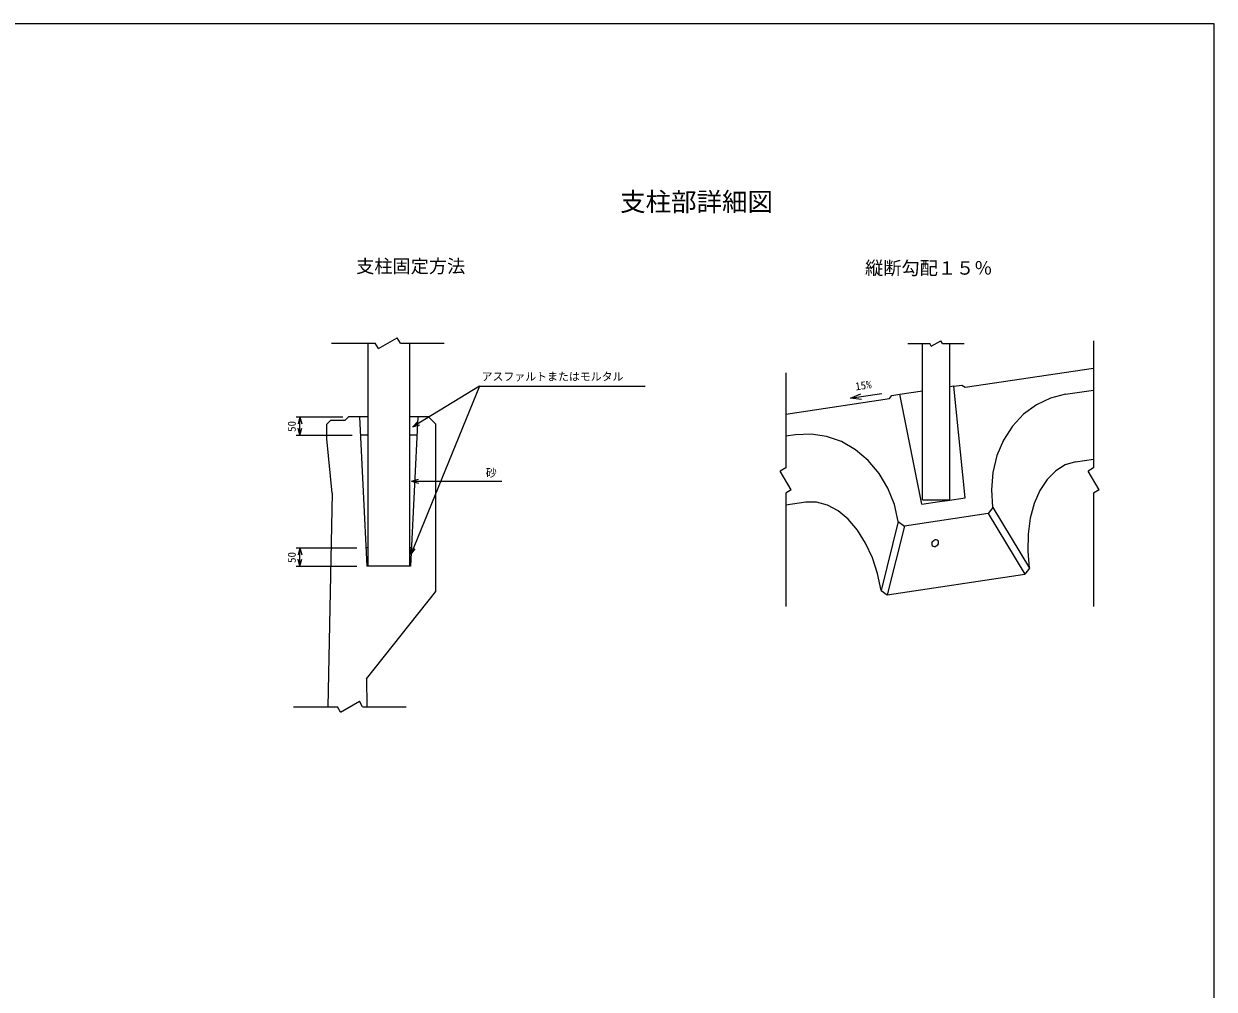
# Model space of a CAD drawing. Units: millimetres, scale not verified. Extents: x -414 to 386, y -556 to 556.
# Drawn here: x 58.3 to 385.5, y -271.7 to -6.5 of the extents above; entities that cross this region are included whole.
import ezdxf
from ezdxf.enums import TextEntityAlignment as Align

# ---------------------------------------------------------------- set-up
doc = ezdxf.new("R2010")
doc.units = ezdxf.units.MM
doc.header["$LTSCALE"] = 2
doc.layers.add('0-0_0', color=2, linetype='Continuous', lineweight=18)
doc.styles.add('ＭＳ ゴシック', font='')
doc.styles.get('ＭＳ ゴシック').set_extended_font_data('MS Gothic')

msp = doc.modelspace()

# ---------------------------------------------------------------- linework, layer by layer
at = {"layer": '0-0_0', "color": 7}
for p, q in [((142.914, -94.2), (154.931, -94.2)), ((152.881, -94.2), (152.881, -155.456)), ((155.797, -95.7), (154.931, -94.2)), ((155.797, -95.7), (160.993, -92.7)), ((161.859, -94.2), (160.993, -92.7)), ((161.859, -94.2), (173.877, -94.2)), ((164.311, -94.2), (164.311, -155.456)), ((145.38, -195.604), (150.577, -192.604)), ((151.443, -194.104), (150.577, -192.604)), ((132.497, -194.104), (144.514, -194.104)), ((145.38, -195.604), (144.514, -194.104)), ((151.443, -194.104), (163.46, -194.104))]:
    msp.add_line(p, q, dxfattribs=at)
at = {"layer": '0-0_0'}
for p, q in [((301.327, -94.307), (307.336, -94.307)), ((305.318, -137.25), (305.318, -94.307)), ((307.769, -95.057), (307.336, -94.307)), ((307.769, -95.057), (310.367, -93.557)), ((310.8, -94.307), (310.367, -93.557)), ((310.8, -94.307), (316.808, -94.307)), ((312.818, -137.25), (312.818, -94.307)), ((352.364, -93.539), (352.364, -128.467)), ((317.051, -106.336), (352.364, -101.039)), ((267.758, -102.405), (267.758, -128.467)), ((299.138, -108.264), (305.318, -107.337)), ((313.972, -106.039), (312.818, -106.212)), ((313.972, -106.039), (316.198, -105.706)), ((317.051, -136.672), (313.972, -106.039)), ((316.198, -105.706), (317.051, -106.336)), ((344.642, -108.264), (352.364, -107.106)), ((267.758, -113.73), (296.283, -109.451)), ((305.183, -138.452), (299.138, -108.264)), ((147.596, -114.456), (146.596, -115.456)), ((152.881, -114.456), (147.596, -114.456)), ((150.596, -114.456), (152.596, -155.456)), ((169.596, -114.456), (164.311, -114.456)), ((166.596, -114.456), (164.596, -155.456)), ((169.596, -114.456), (170.596, -115.456)), ((142.596, -115.456), (141.596, -116.456)), ((146.596, -115.456), (142.596, -115.456)), ((170.596, -115.456), (171.596, -116.456)), ((171.596, -123.456), (171.596, -116.456)), ((152.881, -119.456), (150.84, -119.456)), ((166.352, -119.456), (164.311, -119.456)), ((270.472, -119.39), (267.758, -119.797)), ((171.596, -162.456), (171.596, -123.456)), ((347.423, -126.807), (352.364, -126.066)), ((267.758, -128.467), (266.258, -129.333)), ((269.258, -134.53), (266.258, -129.333)), ((352.364, -128.467), (350.864, -129.333)), ((353.864, -134.53), (350.864, -129.333)), ((143.096, -135.456), (141.923, -194.104)), ((269.258, -134.53), (267.758, -135.396)), ((267.758, -135.396), (267.758, -166.574)), ((305.318, -137.25), (312.818, -137.25)), ((310.004, -137.729), (312.229, -137.395)), ((312.229, -137.395), (317.051, -136.672)), ((353.864, -134.53), (352.364, -135.396)), ((352.364, -135.396), (352.364, -166.574)), ((273.253, -137.932), (267.758, -138.757)), ((305.183, -138.452), (310.004, -137.729)), ((324.653, -139.323), (323.392, -141.029)), ((324.653, -139.323), (334.74, -156.011)), ((298.693, -143.217), (293.947, -162.131)), ((298.693, -143.217), (300.399, -144.478)), ((323.392, -141.029), (300.399, -144.478)), ((323.392, -141.029), (333.479, -157.717)), ((152.881, -150.456), (152.352, -150.456)), ((164.84, -150.456), (164.311, -150.456)), ((308.141, -148.679), (308.533, -148.368)), ((309.134, -149.933), (309.526, -149.623)), ((164.596, -155.456), (152.596, -155.456)), ((334.74, -156.011), (333.479, -157.717)), ((152.492, -186.456), (171.596, -162.456)), ((293.947, -162.131), (295.652, -163.391)), ((152.492, -186.456), (152.624, -193.916))]:
    msp.add_line(p, q, dxfattribs=at)
at = {"layer": '0-0_0', "color": 4}
for p, q in [((183.583, -105.994), (164.67, -152.315)), ((183.583, -105.994), (165.272, -117.167)), ((183.583, -105.994), (229.163, -105.994)), ((285.532, -109.349), (288.498, -108.904)), ((288.498, -108.904), (294.192, -108.05)), ((133.238, -114.456), (146.064, -114.456)), ((134.238, -114.456), (133.72, -116.387)), ((134.238, -119.456), (134.238, -114.456)), ((134.238, -114.456), (134.756, -116.387)), ((134.238, -119.456), (133.72, -117.524)), ((134.238, -119.456), (134.756, -117.524)), ((165.272, -117.167), (166.651, -115.719)), ((165.272, -117.167), (167.19, -116.603)), ((133.238, -119.456), (148.603, -119.456)), ((164.928, -132.12), (166.86, -131.602)), ((164.928, -132.12), (166.86, -132.638)), ((164.928, -132.12), (189.701, -132.12)), ((133.238, -150.456), (149.872, -150.456)), ((134.238, -150.456), (133.72, -152.387)), ((134.238, -155.456), (134.238, -150.456)), ((134.238, -150.456), (134.756, -152.387)), ((164.67, -152.315), (164.921, -150.331)), ((134.238, -155.456), (133.72, -153.524)), ((134.238, -155.456), (134.756, -153.524)), ((164.67, -152.315), (165.88, -150.722)), ((133.238, -155.456), (149.872, -155.456))]:
    msp.add_line(p, q, dxfattribs=at)
at = {"layer": '0-0_0', "color": 7}
msp.add_lwpolyline([(-414.48, -6.468), (-414.48, -556.468), (385.52, -556.468), (385.52, -6.468)], close=True, dxfattribs=at)
at = {"layer": '0-0_0', "color": 4}
msp.add_lwpolyline([(288.618, -109.699), (285.532, -109.349), (288.379, -108.109)], dxfattribs=at)
at = {"layer": '0-0_0'}
for points in [[(296.283, -109.451), (296.913, -108.598), (299.138, -108.264)], [(344.642, -108.264), (340.517, -109.305), (336.642, -111.147), (333.135, -113.737), (330.101, -116.993), (327.633, -120.819), (325.806, -125.097), (324.676, -129.698), (324.276, -134.481), (324.62, -139.302)], [(143.096, -135.456), (141.596, -120.456), (141.596, -116.456)], [(298.693, -143.217), (297.612, -138.507), (295.832, -134.049), (293.406, -129.98), (290.408, -126.423), (286.929, -123.486), (283.076, -121.259), (278.964, -119.808), (274.72, -119.179), (270.472, -119.39)], [(347.423, -126.807), (344.585, -127.644), (341.954, -129.268), (339.61, -131.627), (337.625, -134.652), (336.058, -138.25), (334.957, -142.312), (334.355, -146.714), (334.272, -151.323), (334.709, -155.998)], [(293.947, -162.131), (292.997, -157.532), (291.57, -153.149), (289.708, -149.115), (287.468, -145.553), (284.917, -142.57), (282.134, -140.258), (279.202, -138.687), (276.212, -137.903), (273.253, -137.932)], [(300.399, -144.478), (295.652, -163.391), (333.479, -157.717)]]:
    msp.add_lwpolyline(points, dxfattribs=at)
for centre, start, end in [((308.677, -149.275), 131.98279, 304.71321), ((308.99, -149.027), 311.98279, 124.71321)]:
    msp.add_arc(centre, 0.802, start, end, dxfattribs=at)

# ---------------------------------------------------------------- texts
at = {"layer": '0-0_0', "color": 7, "style": 'ＭＳ ゴシック'}
for s, height, p in [('支柱部詳細図', 5.132, (222.247, -59.476)), ('支柱固定方法', 3.666, (149.672, -75.985)), ('縦断勾配１５％', 3.666, (289.56, -76.498)), ('アスファルトまたはモルタル', 2.199, (184.163, -105.156)), ('砂', 2.199, (185.297, -131.593))]:
    msp.add_text(s, height=height, dxfattribs=at).set_placement(p, align=Align.BOTTOM_LEFT)
for s, rotation, p in [('15%', 8.531, (287.121, -107.87)), ('50', 90, (133.738, -118.581)), ('50', 90, (133.738, -154.581))]:
    msp.add_text(s, height=2.199, rotation=rotation, dxfattribs=at).set_placement(p, align=Align.BOTTOM_LEFT)

doc.saveas('drawing.dxf')
